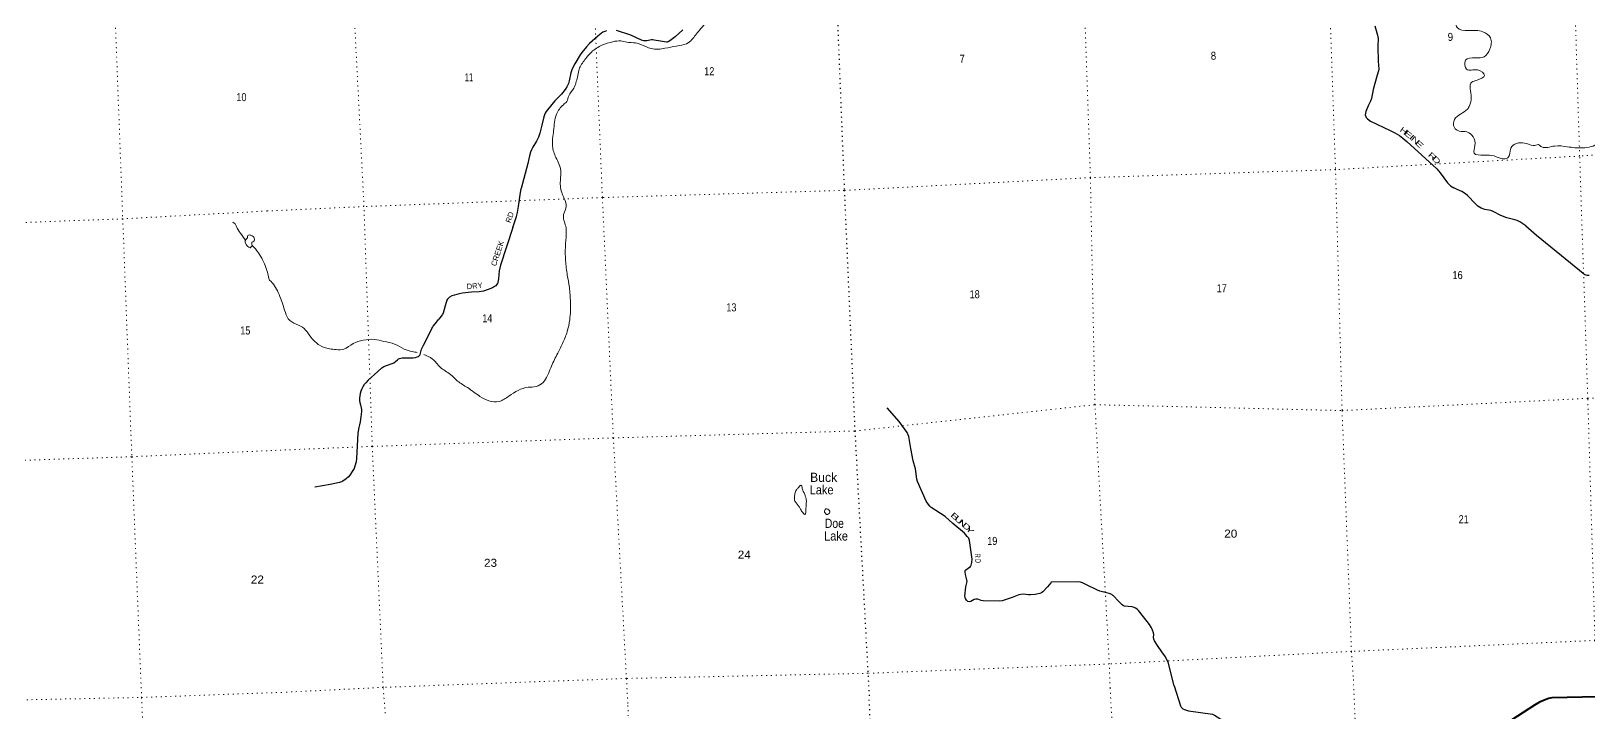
# Model space of a CAD drawing. Header units: feet. Extents: x 733631 to 986127, y 195788 to 388968.
# Drawn here: x 761814 to 795868, y 288752 to 303644 of the extents above; entities that cross this region are included whole.
import ezdxf
from ezdxf.enums import TextEntityAlignment as Align

# ---------------------------------------------------------------- set-up
doc = ezdxf.new("R2010")
doc.units = ezdxf.units.FT
doc.header["$LTSCALE"] = 70
doc.linetypes.add('DOTTED', pattern=[1.5, 0.3, -1.2])
for name, color, linetype, lineweight in [('26', 7, 'Continuous', 40), ('29', 7, 'Continuous', 25), ('39', 7, 'Continuous', 13), ('6', 7, 'DOTTED', 25), ('7', 7, 'DOTTED', 13)]:
    doc.layers.add(name, color=color, linetype=linetype, lineweight=lineweight)
doc.layers.add('30', color=7, linetype='Continuous')
doc.layers.add('41', color=7, linetype='Continuous')

msp = doc.modelspace()

# ---------------------------------------------------------------- linework, layer by layer
at = {"layer": '26'}
msp.add_lwpolyline([(798051.83, 289147.58), (795056.94, 289077.37), (794988.59, 289064.33), (794874.44, 289022.12), (794790.07, 288982.39), (794682.13, 288923.04), (788089.9, 284660.19)], dxfattribs=at)
at = {"layer": '29'}
for p, q in [((791097.94, 301677.15), (791526.91, 301476.99)), ((772672.39, 300755.28), (772526.07, 300207)), ((772345.25, 299353.67), (772072.07, 298533.2)), ((769393.68, 296207.96), (769182.57, 296019.55))]:
    msp.add_line(p, q, dxfattribs=at)
for points in [[(774391.78, 303653.01), (774351.93, 303639.72), (774314.3, 303619.78), (774203.62, 303531.19), (774022.1, 303371.72)], [(776058.68, 303672.94), (775894.87, 303522.33), (775779.76, 303433.73), (775739.91, 303408.27), (775719.99, 303401.63), (775700.07, 303402.73), (775571.67, 303424.87), (775436.64, 303450.35), (775403.43, 303452.57), (775372.44, 303451.45), (775270.61, 303433.73), (775210.84, 303432.63), (775159.93, 303447.02), (774925.28, 303553.34), (774610.94, 303659.65)], [(791186.49, 303763.73), (791248.48, 303559.94), (791261.75, 303480.76), (791257.34, 303311.86), (791261.77, 302988.46), (791275.05, 302815.69), (791270.61, 302778.59), (791239.63, 302682.78), (791151.07, 302368.25), (791115.64, 302174.99), (791093.51, 302111.3), (791044.81, 302009.41), (790991.66, 301885.38), (790982.82, 301854.35), (790979.48, 301816.71), (790989.44, 301779.6), (791002.73, 301755.8), (791012.69, 301742.51), (791027.09, 301730.31), (791097.94, 301677.15)], [(774022.1, 303371.72), (773957.9, 303300.85), (773853.85, 303176.82), (773819.54, 303128.65), (773698.9, 302926.55), (773665.69, 302866.74), (773636.91, 302799.75), (773614.78, 302731.64), (773579.35, 302561.1), (773559.43, 302503.51), (773526.22, 302426.54), (773490.81, 302368.4), (773411.12, 302270.95)], [(773411.12, 302270.95), (773265.01, 302120.89), (773103.41, 301925.99), (773074.63, 301885.56), (773052.49, 301850.68), (773035.89, 301816.9), (773021.5, 301773.16), (772981.65, 301589.33), (772937.38, 301414.36), (772906.39, 301327.98), (772886.47, 301281.46), (772864.33, 301239.38), (772784.64, 301106.49)], [(791526.91, 301476.99), (791627.04, 301424.64), (791728.88, 301362.06), (791801.94, 301309.46), (791890.49, 301236.36), (792541.38, 300633.87), (792621.08, 300549.69), (792778.25, 300333.72), (792811.46, 300293.85), (792844.84, 300266.19), (792917.74, 300219.65)], [(772784.64, 301106.49), (772755.86, 301054.44), (772732.62, 300999.07), (772706.05, 300921.55), (772690.56, 300857.32), (772672.39, 300755.28)], [(772345.25, 299353.67), (772426.02, 299592.08), (772448.16, 299685.1), (772470.3, 299811.35), (772503.5, 300070.49), (772526.07, 300207)], [(794488.65, 299389.5), (794356.76, 299479.82), (794303.62, 299506.4), (794250.49, 299524.13), (794073.38, 299568.43), (793944.97, 299617.16), (793776.72, 299705.76), (793728.01, 299725.69), (793590.75, 299745.63), (793511.05, 299776.64), (793444.63, 299818.72), (793387.07, 299869.67), (793218.82, 300051.31), (793170.11, 300092.28), (793090.41, 300139.91), (792993, 300184.21), (792917.74, 300219.65)], [(794488.65, 299389.5), (794727.19, 299190.25), (795467.36, 298585.36), (795741.44, 298357.12)], [(772072.07, 298533.2), (772041.95, 298411.01), (772030.88, 298233.82), (772019.81, 298162.94), (772014.29, 298138.03), (772004.32, 298120.86), (771971.11, 298083.21), (771946.77, 298063.83), (771900.28, 298036.7), (771802.87, 297996.83), (771701.04, 297965.82), (771651.24, 297955.3), (771608.07, 297950.32), (771439.83, 297941.46), (771311.44, 297930.38), (771243.93, 297920.42), (771180.83, 297908.24), (771122.18, 297894.39), (771065.72, 297879.44), (771012.59, 297859.51), (770959.46, 297830.72), (770927.37, 297804.69), (770916.3, 297790.3), (770899.69, 297764.27), (770864.27, 297644.67), (770817.78, 297485.2), (770808.94, 297461.94), (770801.19, 297448.66), (770775.72, 297414.33), (770724.81, 297354.52)], [(795741.44, 298357.12), (795761.46, 298341.85), (795781.38, 298330.77), (795805.73, 298319.69), (795832.3, 298313.05), (795874.84, 298309.68)], [(770167.39, 296510.24), (770214.56, 296517.32), (770253.3, 296528.39), (770278.76, 296539.46), (770298.68, 296552.75), (770313.07, 296567.15), (770319.72, 296581.54), (770350.71, 296696.71), (770359.56, 296723.3), (770390.55, 296783.09), (770518.95, 297037.8), (770572.08, 297146.33), (770586.46, 297171.24), (770605.28, 297200.04), (770645.13, 297252.64), (770724.81, 297354.52)], [(769393.68, 296207.96), (769481.83, 296288.08), (769502.85, 296302.48), (769522.78, 296315.21), (769579.23, 296339.03), (769705.41, 296381.11), (769729.76, 296392.73), (769741.93, 296400.48), (769776.25, 296425.41), (769820.52, 296465.27), (769844.87, 296484.65), (769867.01, 296494.07), (769895.79, 296503.47), (769922.35, 296505.14), (770167.39, 296510.24)], [(769182.57, 296019.55), (769127.63, 295963.61), (769096.64, 295925.96), (769066.76, 295877.23), (769041.3, 295831.83), (769021.38, 295776.46), (769008.09, 295728.84), (768999.24, 295677.9), (768994.81, 295623.63), (768994.81, 295570.48), (769000.35, 295528.39), (769011.41, 295477.45), (769029.12, 295415.44), (769034.66, 295381.11), (769035.76, 295337.92)], [(769035.76, 295337.92), (769024.7, 295214.99), (769004.77, 295107.57), (768989.28, 295040.02), (768973.78, 294983.54), (768956.07, 294859.51), (768927.29, 294310.23), (768916.22, 294234.92), (768891.88, 294137.47), (768871.95, 294088.74), (768845.39, 294044.44), (768781.19, 293943.67), (768750.2, 293906.01), (768703.71, 293867.26), (768624.02, 293812.99), (768601.88, 293799.7), (768557.61, 293783.09), (768349.52, 293743.22), (768018.12, 293684.4)], [(785586.32, 291191.75), (785477.67, 291306.13), (785464.55, 291315.51), (785439.59, 291334.95), (785383.99, 291358.63), (785179.77, 291411.12), (785127.17, 291429.89), (784886.36, 291551.85), (784798.5, 291592.98), (784751.66, 291607.98), (784706.4, 291613.55), (784131.39, 291609.41), (784113.71, 291606.11), (784102.46, 291594.86), (784034.43, 291506.66), (783931.97, 291398.01), (783900.12, 291371.76), (783868.64, 291356.8), (783762.41, 291336.14), (783664.99, 291328.65), (783615.43, 291328.79), (783501.99, 291341.77), (783449.49, 291340.53), (783406.43, 291328.65), (783264.33, 291274.76), (783106.66, 291218.03), (783039.21, 291199.28), (782982.91, 291193.13), (782626.09, 291197.41), (782584.92, 291203.95), (782511.8, 291233.03), (782485.57, 291238.65), (782468.59, 291237.81), (782431.23, 291229.28), (782355.36, 291182.42), (782321.56, 291177.56), (782287.91, 291186.17), (782259.81, 291210.54), (782237.32, 291248.04), (782229.83, 291272.41), (782225.92, 291303.14), (782246.38, 291505.94), (782274.79, 291619.25), (782272.89, 291656.46), (782238.17, 291772.28), (782229.83, 291829.23), (782231.7, 291861.1), (782244.14, 291879.57), (782346.3, 291952.22), (782360.05, 291967.97), (782363.8, 291979.22), (782378.78, 292035.47), (782382.57, 292111.2), (782328.56, 292519.19), (782310.41, 292566.05), (782280.43, 292605.42), (782215.64, 292674.39), (781965.14, 292890.92), (781795.8, 293043.94), (781491.59, 293240.2), (781463.55, 293267.25), (781433.57, 293300.99), (781383.4, 293377.41), (781193.52, 293802.34), (781176.9, 293859.69), (781150.43, 294083.48), (781093.31, 294257.01), (781044.64, 294525.82), (780998.9, 294789.59), (780966.68, 294874.29), (780791.99, 295113.97), (780526.07, 295416.76)], [(786800.43, 289344.43), (786669.25, 289856.88), (786643.96, 289911.26), (786609.3, 289976.87), (786534.35, 290085.61), (786436.93, 290220.6), (786374.17, 290321.84), (786358.24, 290359.33), (786353.56, 290394.96), (786354.49, 290460.57), (786348.88, 290498.08), (786332.01, 290554.31), (786305.78, 290610.57), (786264.56, 290678.05), (786212.1, 290749.29), (786024.74, 290989.27), (785993.84, 291017.4), (785957.29, 291041.77), (785924.51, 291054.9), (785886.09, 291064.26), (785799.91, 291071.76), (785713.72, 291083.01), (785692.19, 291092.4), (785665.01, 291113.01), (785586.32, 291191.75)], [(786800.43, 289344.43), (786942.38, 288906.92), (786958.41, 288874.84), (786969.94, 288863.23), (786994.48, 288842.76), (787030.54, 288822.72), (787117.93, 288797.43), (787640.25, 288719.91), (787687.72, 288698.41), (787821.97, 288616.82), (788225.67, 288361.45), (788345.77, 288284.6), (788401, 288235.3), (789084.9, 287492.56), (790540.62, 286244.94)]]:
    msp.add_lwpolyline(points, dxfattribs=at)
at = {"layer": '39'}
msp.add_line((767059.78, 298178.17), (767021.17, 298207.1), dxfattribs=at)
for points in [[(779386.36, 310460.15), (779426.29, 310357.66), (779419.51, 310221.75), (779392.1, 310044.54), (779498.07, 309923.14), (779576.54, 309626.55), (779566.04, 309328.52), (779434.56, 309173.59), (779336.89, 309084.75), (779232.25, 308967.3), (779255.3, 308844.7), (779258.84, 308652.5), (779189.56, 308459.49), (779073.5, 308272.76), (779077.38, 308123.09), (779165.87, 307982.78), (779197.16, 307856.45), (779122.86, 307636.93), (779030.27, 307368.1), (779022.35, 307209.87), (778989.52, 307016.26), (778932.65, 306918.89), (778807.07, 306768.23), (778768.44, 306618.93), (778816.4, 306531.71), (778873.24, 306270.73), (778851.44, 306156.5), (778816.64, 305910.17), (778743.3, 305666.39), (778639.11, 305486.19), (778510.18, 305420.44), (778350.2, 305321.08), (778305.33, 305278.84), (778148.08, 305161.36), (778064.37, 305026.51), (777946.98, 304924.76), (777661.12, 304733.44), (777387.9, 304581.08), (777097.49, 304351.12), (776868.29, 304159.99), (776704.32, 304007.83), (776538.46, 303800.94), (776428.41, 303667.09), (776337.68, 303556.25), (776258.43, 303462.06), (776142.66, 303370.49), (775924.11, 303319.47), (775667.1, 303268.98), (775371.97, 303261.54), (775248.83, 303305.34), (775029.14, 303385.87), (774834.15, 303404.6), (774705.67, 303429.97), (774532.32, 303413.1), (774290.49, 303336.87), (774063.65, 303188.34), (773901.2, 302997.78), (773784.23, 302782.67), (773759.5, 302639.99), (773720.16, 302508.88), (773678, 302397.91), (773567.28, 302229.61), (773523.49, 302108.45), (773449.43, 302036.73), (773299.74, 301830.47), (773235.06, 301469.6), (773211.85, 301134.64), (773286.47, 300884.47), (773394.69, 300603.21), (773386.37, 300455.09)], [(791860.49, 306051.07), (791884.04, 305965.27), (791837.84, 305854.14), (791750.59, 305757.61), (791671.16, 305616.85), (791716.72, 305436.41), (791756.22, 305409.6), (791872.71, 305329.1), (792094.45, 305145.4), (792333.28, 305041.82), (792499.24, 304835.19), (792569.07, 304706.31), (792447.64, 304296.66), (792532.28, 304048.9), (792814.36, 304130.74), (792954.56, 303962.09), (792986.36, 303720.37), (793241.77, 303657.43), (793552.41, 303631.05), (793715.42, 303499.72), (793704.86, 303254.33), (793577.98, 303085.4), (793384.66, 303061.68), (793174.36, 303006.93), (793196.24, 302811.39), (793431.48, 302798.28), (793586.01, 302676.74), (793424.16, 302573.26), (793308.5, 302530.29), (793295.39, 302195.72), (793259.98, 302016.18), (793214.44, 301939.5), (792929.87, 301715.84), (792928.72, 301539.65), (793032.93, 301462.73), (793203.76, 301441.03), (793337.45, 301334.88), (793377.35, 301144.1), (793359.56, 300979.41), (793577.74, 300937.29), (793801.09, 300917.64), (793973.52, 300855.51), (794096.12, 300876.48), (794164.6, 301089.7), (794461.73, 301200.47), (794654.03, 301147.22), (794768.64, 301165.85)], [(794768.64, 301165.85), (794839.48, 301113.95), (795119.91, 301134.99), (795395.8, 301117.38), (795728.58, 301093.89), (795923.75, 301121.73), (796074.75, 301192.4), (796274.42, 301311.52), (796449.45, 301285.94), (796655.23, 301044.92), (796847.86, 300829.71), (796987.05, 300737.95), (797136.85, 300685.07), (797313.23, 300625.12), (797525.58, 300576.7), (797643.92, 300543.54)], [(773386.37, 300455.09), (773402.3, 300154.04), (773501.8, 299888.64), (773505.95, 299783.53), (773452.86, 299641.76), (773499.51, 299382.4), (773512.11, 299216.88), (773493.29, 298924.6), (773496.69, 298633.19), (773535.64, 298312.79), (773580.51, 298047.29), (773603.37, 297724.25), (773588.3, 297336.96), (773531.75, 297077.63), (773432.54, 296822.72), (773308.77, 296574.95), (773172.37, 296288.22), (773006.78, 295972.01), (772854.64, 295879.03), (772681.21, 295864.19), (772257.81, 295671.57), (772043.83, 295555.93), (771820.72, 295569.52), (771624.72, 295665.15), (771352.07, 295856.99), (771135.97, 296000.43), (770982.67, 296142.26), (770751.55, 296307.38), (770586.86, 296481.16), (770396.55, 296579.45)], [(766501.48, 299077.1), (766384.3, 299239.32), (766300.36, 299372.64), (766270.62, 299434.55), (766223.38, 299467.73)], [(766645.35, 298964.79), (766600.04, 298913.23), (766538.49, 298954.14), (766495.49, 299064.23), (766522.74, 299107.35), (766540.47, 299125.98), (766553.31, 299180.86), (766619.87, 299184.54), (766690.07, 299119.59), (766679.54, 299052.63), (766641.67, 299031.48), (766645.27, 298964.88)], [(767021.17, 298207.1), (766945.58, 298479.22), (766780.39, 298802.51), (766645.27, 298964.88)], [(770255.69, 296623.37), (770145.46, 296642.14), (769967.22, 296697.97), (769760.56, 296807.35), (769523.48, 296866.96), (769323.49, 296909.79), (769071.27, 296891.88), (768851.58, 296818.54), (768649.97, 296697.31), (768482.44, 296686.74), (768333.99, 296705.26), (768116.33, 296785.87), (767937.9, 296948.99), (767812.08, 297112.14), (767661.98, 297223.72), (767467.92, 297321.45), (767371.93, 297497.9), (767305.12, 297703.84), (767232.9, 297893.36), (767158.06, 298046.34), (767059.78, 298178.17)], [(778728.58, 293524.27), (778738.34, 293482.13), (778756.65, 293428.18), (778760.16, 293339.23), (778753.49, 293251.91), (778747.85, 293138.32), (778727.78, 293082.87), (778700.4, 293110.15), (778647.18, 293176.91), (778618.84, 293228.45), (778576.12, 293285.5), (778531.22, 293346.52), (778500.55, 293406.06), (778501.21, 293440.51), (778511.52, 293538.09), (778544.7, 293620.36), (778583.35, 293666.41), (778612.14, 293706), (778637.69, 293725.21), (778660.71, 293705.86), (778673.05, 293649.65), (778728.58, 293524.27)], [(779160.73, 293136.16), (779165.11, 293178.85), (779186.3, 293206), (779229.05, 293199.56), (779262.33, 293176.56), (779273.95, 293138.55), (779247.26, 293097.02), (779205.23, 293085.26), (779180.11, 293106.55), (779160.73, 293136.16)]]:
    msp.add_spline(points, degree=3, dxfattribs=at)
at = {"layer": '6'}
for points in [[(779154.31, 314540.07), (779276, 310782.95), (779379, 305449.95), (779590, 300165.95), (779821, 294908.95), (780134.33, 289110.19)], [(781907.02, 244906.19), (781804.32, 247360.03), (781647.28, 252659.63), (781466.33, 257946.44), (781237.67, 263203.6), (780983.28, 268514.68), (780789.51, 273752.58), (780592.77, 279099.63), (780320.41, 284402.11), (780134.33, 289110.19)]]:
    msp.add_lwpolyline(points, dxfattribs=at)
at = {"layer": '7'}
msp.add_line((790835.1, 286730.57), (790720.25, 289483.02), dxfattribs=at)
for points in [[(785402.74, 289295.16), (785384, 289818.95), (785070, 295483.95), (784971, 300443.95), (784786, 305743.95), (784523, 310932.95), (784410, 316159.95), (784121, 321474.95), (783940, 326788.95), (783694, 332140.95), (783598.75, 335234.79)], [(796053.03, 289672.75), (796003, 290333.95), (795845, 295621.95), (795667, 300914.95), (795501, 306255.95), (795298, 311262.95)], [(789906, 311087.95), (790138, 306014.95), (790330, 300630.95), (790473, 295355.95), (790679, 290093.95), (790720.25, 289483.02)], [(774029, 310624.95), (774083, 305273.95), (774302, 300008.95), (774542, 294757.95), (774828, 289502.95), (774859.08, 288926.4)], [(769552.87, 288742.7), (769510, 289308.95), (769270, 294572.95), (769090, 299811.95), (768824, 305057.95), (768766, 310318.95)], [(763449.44, 309996.98), (763619.85, 304764.78), (763816.26, 299543.34), (764014.12, 294346.18), (764227.54, 289088.77), (764251.18, 288560.43)], [(797625.32, 301068.12), (795667, 300914.95), (790331, 300619.95), (784971, 300443.95), (779590, 300165.95), (774302, 300008.95), (769090, 299811.95), (766969.29, 299715.14)], [(766969.29, 299715.14), (763816.26, 299543.34), (758531.52, 299351.41), (753260.32, 299099.18), (747874.5, 299763.67), (742696.48, 299499.62), (737353.73, 299284.01), (736280.87, 299284.24)], [(767149.17, 294486.36), (769270, 294572.95), (774542, 294757.95), (779821, 294908.95), (785070, 295483.95), (790473, 295355.95), (795845, 295621.95), (797816.78, 295717.02)], [(736457.96, 293955.56), (737505.01, 294006.88), (742875.49, 294160.52), (748076.38, 294396.85), (753457.36, 293936.36), (758738.99, 294174.7), (764014.12, 294346.18), (767149.17, 294486.36)], [(798007.24, 290393.87), (796003, 290333.95), (790679, 290093.95), (785384, 289818.95), (780107, 289615.95), (774828, 289502.95), (769510, 289308.95), (767331.04, 289199.85)], [(736634.4, 288612.88), (737737.07, 288644.85), (743070.26, 288837.98), (748287.77, 289054.51), (753662.48, 288773.74), (758987.26, 288980.81), (764227.54, 289088.77), (767331.04, 289199.85)], [(785402.74, 289295.16), (785655.93, 284616.21), (785961.91, 279340.95), (785945.02, 274117.46), (786119.11, 270463.84)], [(776777.84, 243009.04), (776521.88, 247127.18), (776299.08, 252317.75), (776110.36, 257814.72), (775925.62, 263018.48), (775636.63, 268263.86), (775513.88, 273566.43), (775203.48, 279003.4), (775021.76, 284170.83), (774859.08, 288926.4)]]:
    msp.add_lwpolyline(points, dxfattribs=at)

# ---------------------------------------------------------------- texts
at = {"layer": '30'}
for s, rotation, width, p in [('H', 324.248, 1.35, (791786.76, 301420)), ('E', 320.46, 1.6, (791879.66, 301344.15)), ('I', 317.211, 1.8, (791957.39, 301283.15)), ('N', 317.211, 1.6, (792033.42, 301215.17)), ('E', 317.211, 1.75, (792121.94, 301130)), ('R', 317.211, 1.6, (792407.42, 300865.23)), ('D', 317.211, 1.6, (792496.28, 300782.56)), ('B', 317.898, 1.7, (781967.28, 292996.81)), ('U', 317.898, 1.6, (782051.75, 292920.47)), ('N', 319.16, 1.55, (782136.16, 292848.85)), ('D', 319.16, 1.55, (782221.94, 292774.7)), ('Y', 313.21, 1.75, (782290.75, 292707)), ('R', 270.541, 0.65, (782446.92, 292186.53)), ('D', 269.635, 0.65, (782454, 292072.43))]:
    msp.add_text(s, height=120, rotation=rotation, dxfattribs=dict(at, width=width)).set_placement(p, align=Align.CENTER)
for s, rotation, p in [('RD', 71.284, (772293.78, 299444.99)), ('CREEK', 71.585, (771976.41, 298499.15))]:
    msp.add_text(s, height=120, rotation=rotation, dxfattribs=at).set_placement(p)
at = {"layer": '30', "width": 0.9}
msp.add_text('DRY', height=120, rotation=4.932, dxfattribs=at).set_placement((771340.98, 298004.99))
at = {"layer": '41'}
msp.add_text('Buck', height=200, dxfattribs=at).set_placement((778841.72, 293797))
for s, width, p in [('Lake', 0.9, (778833.51, 293524.5)), ('Doe', 0.85, (779165.14, 292792.27)), ('Lake', 0.9, (779149.45, 292516))]:
    msp.add_text(s, height=200, dxfattribs=dict(at, width=width)).set_placement(p)
at = {"layer": '7', "width": 0.9}
for s, p in [('9', (792786, 303428.95)), ('7', (782113, 302952.95)), ('8', (787606, 303016.95))]:
    msp.add_text(s, height=175, rotation=2.229, dxfattribs=at).set_placement(p)
at = {"layer": '7'}
for s, width, p in [('12', 0.85, (776528, 302681.95)), ('11', 0.65, (771293, 302548.95)), ('16', 0.85, (792888.21, 298227.9)), ('18', 0.85, (782330.4, 297809.95)), ('17', 0.85, (787731, 297938.95)), ('13', 0.85, (777011, 297521.95)), ('14', 0.85, (771675, 297283.95)), ('21', 0.85, (793021, 292894.95)), ('19', 0.85, (782715.23, 292419.99)), ('20', 1.1, (787896.46, 292579.75)), ('24', 1.1, (777261, 292119.95)), ('23', 1.1, (771713, 291941.95))]:
    msp.add_text(s, height=175, dxfattribs=dict(at, width=width)).set_placement(p)
for s, width, p in [('10', 0.85, (766410.99, 302114.68)), ('15', 0.85, (766495.39, 297017.77)), ('22', 1.1, (766759.34, 291576.54))]:
    msp.add_text(s, height=175, dxfattribs=dict(at, width=width)).set_placement(p, align=Align.CENTER)

doc.saveas('drawing.dxf')
